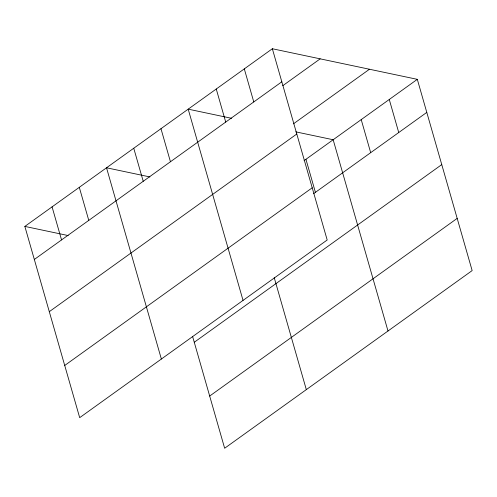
<?xml version="1.0" encoding="UTF-8"?>
<svg xmlns="http://www.w3.org/2000/svg" width="497" height="497" viewBox="0 0 497 497"><rect width="100%" height="100%" fill="white"/><g stroke="black" fill="none" stroke-linecap="round" stroke-linejoin="round"><path stroke-width="0.75" d="M272.35 48.749L327.188 239.995L79.688 417.66L24.85 226.408L272.35 48.749L417.312 79.34L472.15 270.592L224.65 448.251L192.55 336.295M34.33 259.465L281.824 81.8M282.787 85.689L320.186 58.845M293.429 123.834L369.47 69.245M49.296 311.669L296.796 134.004M304.083 160.624L417.312 79.34M64.722 365.457L312.215 187.791M313.557 193.675L426.786 112.397M194.259 342.265L441.758 164.6M209.684 396.047L457.178 218.388M231.552 118.305L188.195 109.154L243.039 300.399M295.79 131.86L333.164 139.744L388.002 330.996M149.877 176.932L106.526 167.781L161.363 359.033M24.85 226.408L68.201 235.559M389.263 99.475L398.737 132.531M361.213 119.609L370.687 152.666M305.935 159.288L315.415 192.345M244.3 68.884L253.774 101.935M274.226 277.668L306.326 389.623M216.251 89.019L225.725 122.076M160.972 128.698L170.452 161.749M133.749 148.236L143.229 181.293M79.296 187.326L88.777 220.382M52.073 206.864L61.553 239.921"/></g></svg>
